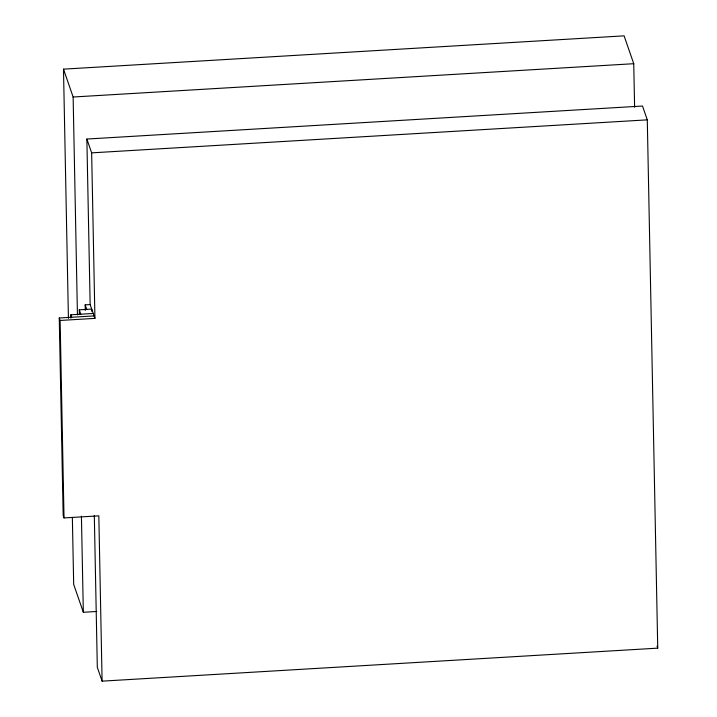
<?xml version="1.0" encoding="UTF-8"?>
<svg xmlns="http://www.w3.org/2000/svg" width="717" height="717" viewBox="0 0 717 717"><rect width="100%" height="100%" fill="white"/><g stroke="black" fill="none" stroke-linecap="round" stroke-linejoin="round"><path stroke-width="1.08" d="M68.42 318.402L63.49 69.146L624.095 35.85L633.747 63.705L634.608 107.299M63.49 69.146L73.134 97.01L633.747 63.705M94.07 315.919L59.26 317.99L60.111 320.454L94.931 318.384L90.145 304.564L86.865 139.044L642.504 106.035L647.29 119.856L657.74 648.15L102.101 681.15L97.315 667.33L94.312 515.442M86.865 139.044L91.651 152.864L647.29 119.856M85.278 310.443L85.171 304.859L90.145 304.564M79.363 314.288L79.273 309.825L91.704 309.081L91.749 311.312M70.911 318.142L70.84 314.799L93.219 313.463M59.26 317.99L63.177 515.496L64.019 517.925L98.829 515.855L102.101 681.15M72.354 517.351L73.681 584.418L83.333 612.273L96.732 611.484M657.059 646.169L657.74 648.15M85.171 304.859L86.73 309.377M79.273 309.825L80.788 314.207M70.84 314.799L71.691 317.255M91.651 152.864L94.931 318.384M73.134 97.01L77.445 314.96M81.424 516.15L83.333 612.273M60.111 320.454L64.019 517.925"/></g></svg>
